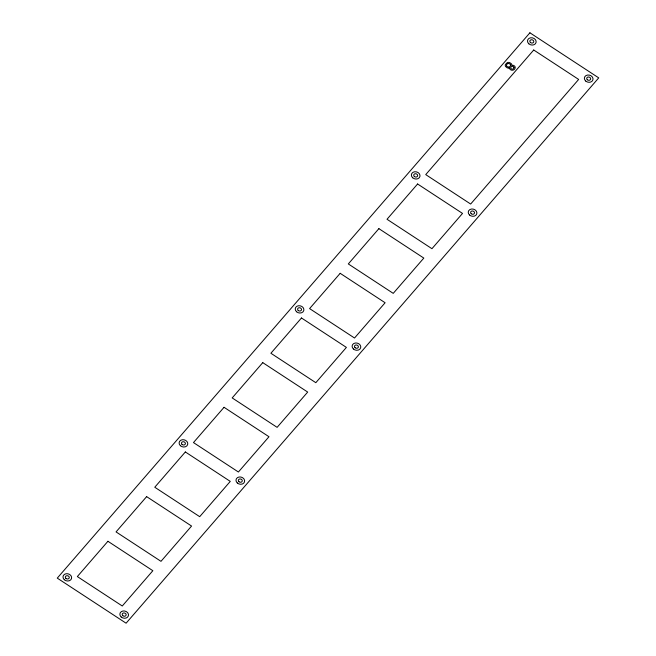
<?xml version="1.0" encoding="UTF-8"?>
<svg xmlns="http://www.w3.org/2000/svg" width="656" height="656" viewBox="0 0 656 656"><rect width="100%" height="100%" fill="white"/><g stroke="black" fill="none" stroke-linecap="round" stroke-linejoin="round"><path stroke-width="0.98" d="M508.917 68.003L509.687 67.74A2.616 2.157 15 0 0 509.63 68.47A1.894 1.558 15 0 0 509.958 69.183L510.376 69.593A2.895 2.386 15 0 0 511.032 69.979A2.575 2.124 15 0 0 512.057 70.233C513.886 70.487 515.944 68.421 515.001 66.625A2.255 1.853 15 0 0 514.419 65.928L513.254 65.346A1.96 1.615 15 0 0 512.574 65.272L511.688 65.461A4.305 3.542 15 0 0 511.737 65.051L511.729 64.69A2.263 1.87 15 0 0 511.631 64.263A2.345 1.927 15 0 0 511.303 63.698L509.712 62.615A3.042 2.501 15 0 0 508.818 62.41L508.195 62.402A2.804 2.312 15 0 0 507.293 62.599L505.415 64.526A3.633 2.993 15 0 0 505.276 65.584L505.317 65.846A2.517 2.066 15 0 0 505.653 66.6L507.178 67.798A2.501 2.058 15 0 0 508.917 68.011M513.96 67.445C513.55 65.674 510.573 66.092 510.688 67.912A1.558 1.279 15 0 0 512.443 69.142A1.952 1.607 15 0 0 513.869 67.445M508.203 63.493A1.943 1.599 15 0 1 510.499 65.034M506.571 65.502A2.345 1.935 15 0 1 508.22 63.534M510.483 65.042A2.165 1.779 15 0 1 508.884 66.969A2.165 1.779 15 0 1 506.334 65.543M529.909 32.8L57.269 578.125L126.091 623.2L598.731 77.875L529.909 32.8M107.928 541.282L77.342 576.567L122.278 605.996L152.856 570.712L107.928 541.282M146.632 496.625L116.055 531.909L160.991 561.331L191.568 526.055L146.632 496.625M185.345 451.959L154.767 487.244L199.695 516.674L230.272 481.389L185.345 451.959M224.049 407.302L193.471 442.579L238.407 472.008L268.985 436.732L224.049 407.302M262.761 362.637L232.183 397.921L277.111 427.351L307.689 392.067L262.761 362.637M301.473 317.98L270.887 353.256L315.823 382.686L346.401 347.401L301.473 317.98M340.177 273.314L309.599 308.599L354.527 338.02L385.113 302.744L340.177 273.314M378.889 228.649L348.311 263.933L393.239 293.363L423.817 258.079L378.889 228.649M417.593 183.992L387.015 219.268L431.951 248.698L462.529 213.421L417.593 183.992M533.722 50.004L425.728 174.611L470.655 204.041L578.658 79.433L533.722 50.004M122.828 615.681A1.984 1.632 15 0 0 126.091 615.148A1.984 1.632 15 0 0 123.64 612.966A1.984 1.632 15 0 0 122.828 615.681M65.953 578.428A1.984 1.632 15 0 0 69.216 577.895A1.984 1.632 15 0 0 66.764 575.714A1.984 1.632 15 0 0 65.953 578.428M587.333 79.737A1.984 1.632 15 0 0 590.597 79.204A1.984 1.632 15 0 0 588.145 77.023A1.984 1.632 15 0 0 587.333 79.737M530.458 42.484A1.984 1.632 15 0 0 533.722 41.951A1.984 1.632 15 0 0 531.27 39.77A1.984 1.632 15 0 0 530.458 42.484M355.085 347.705A1.984 1.632 15 0 0 358.34 347.18A1.984 1.632 15 0 0 355.888 344.999A1.984 1.632 15 0 0 355.085 347.705M298.201 310.452A1.984 1.632 15 0 0 301.465 309.927A1.984 1.632 15 0 0 299.013 307.746A1.984 1.632 15 0 0 298.201 310.452M238.956 481.693A1.984 1.632 15 0 0 242.22 481.16A1.984 1.632 15 0 0 239.768 478.987A1.984 1.632 15 0 0 238.956 481.693M182.081 444.44A1.984 1.632 15 0 0 185.336 443.907A1.984 1.632 15 0 0 182.885 441.734A1.984 1.632 15 0 0 182.081 444.44M471.205 213.717A1.984 1.632 15 0 0 474.468 213.192A1.984 1.632 15 0 0 472.017 211.011A1.984 1.632 15 0 0 471.205 213.717M414.33 176.464A1.984 1.632 15 0 0 417.593 175.939A1.984 1.632 15 0 0 415.141 173.758A1.984 1.632 15 0 0 414.33 176.464M585.693 81.041A4.379 3.608 15 0 0 592.901 79.868A4.379 3.608 15 0 0 587.481 75.055A4.379 3.608 15 0 0 585.693 81.041M528.818 43.788A4.379 3.608 15 0 0 536.026 42.615A4.379 3.608 15 0 0 530.606 37.802A4.379 3.608 15 0 0 528.818 43.788M412.69 177.776A4.379 3.608 15 0 0 419.897 176.603A4.379 3.608 15 0 0 414.477 171.79A4.379 3.608 15 0 0 412.69 177.776M469.565 215.029A4.379 3.608 15 0 0 476.773 213.856A4.379 3.608 15 0 0 471.352 209.043A4.379 3.608 15 0 0 469.565 215.029M353.436 349.008A4.379 3.608 15 0 0 360.652 347.844A4.379 3.608 15 0 0 355.224 343.022A4.379 3.608 15 0 0 353.436 349.008M296.561 311.756A4.379 3.608 15 0 0 303.769 310.591A4.379 3.608 15 0 0 298.349 305.77A4.379 3.608 15 0 0 296.561 311.756M180.433 445.744A4.379 3.608 15 0 0 187.649 444.579A4.379 3.608 15 0 0 182.22 439.758A4.379 3.608 15 0 0 180.433 445.744M237.316 482.996A4.379 3.608 15 0 0 244.524 481.824A4.379 3.608 15 0 0 239.104 477.01A4.379 3.608 15 0 0 237.316 482.996M64.313 579.732A4.379 3.608 15 0 0 71.52 578.559A4.379 3.608 15 0 0 66.1 573.746A4.379 3.608 15 0 0 64.313 579.732M121.188 616.984A4.379 3.608 15 0 0 128.396 615.812A4.379 3.608 15 0 0 122.975 610.998A4.379 3.608 15 0 0 121.188 616.984"/></g></svg>
